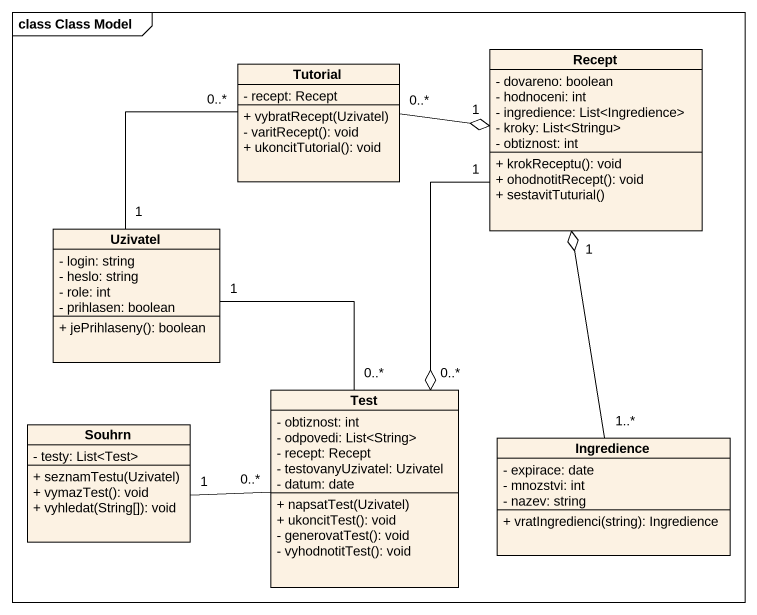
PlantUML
@startuml
mainframe class Class Model
hide circle
hide empty members
skinparam classAttributeIconSize 0
class Tutorial {
  - recept: Recept
  + vybratRecept(Uzivatel)
  - varitRecept(): void
  + ukoncitTutorial(): void
}
class Recept {
  - dovareno: boolean
  - hodnoceni: int
  - ingredience: List<Ingredience>
  - kroky: List<Stringu>
  - obtiznost: int
  + krokReceptu(): void
  + ohodnotitRecept(): void
  + sestavitTuturial()
}
class Uzivatel {
  - login: string
  - heslo: string
  - role: int
  - prihlasen: boolean
  + jePrihlaseny(): boolean
}
class Souhrn {
  - testy: List<Test>
  + seznamTestu(Uzivatel)
  + vymazTest(): void
  + vyhledat(String[]): void
}
class Test {
  - obtiznost: int
  - odpovedi: List<String>
  - recept: Recept
  - testovanyUzivatel: Uzivatel
  - datum: date
  + napsatTest(Uzivatel)
  + ukoncitTest(): void
  - generovatTest(): void
  - vyhodnotitTest(): void
}
class Ingredience {
  - expirace: date
  - mnozstvi: int
  - nazev: string
  + vratIngredienci(string): Ingredience
}
Tutorial "0..*" -right-o "1" Recept
Recept "1" --o "0..*" Test
Uzivatel "1" -up- "0..*" Tutorial
Souhrn "1" -right- "0..*" Test
Test "0..*" -up- "1" Uzivatel
Ingredience "1..*" -up-o "1" Recept
@enduml
